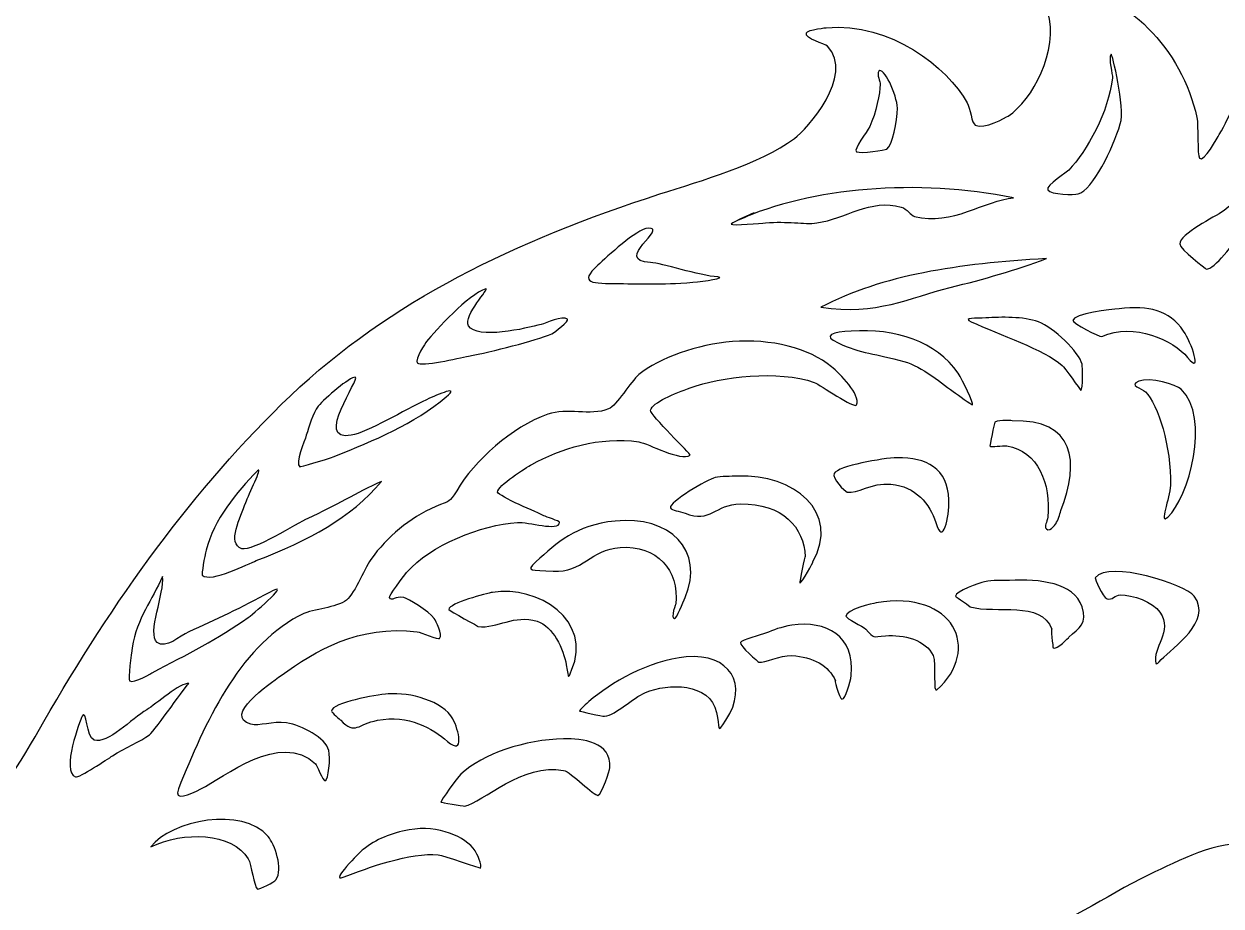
# Model space of a CAD drawing. Extents: x 0 to 1025, y -1312 to 297.
# Drawn here: x 364.556 to 365.3, y 74.808 to 75.356 of the extents above; entities that cross this region are included whole.
import ezdxf
from ezdxf.enums import TextEntityAlignment as Align

# ---------------------------------------------------------------- set-up
doc = ezdxf.new("R2010")
doc.units = 0
doc.header["$LTSCALE"] = 6
doc.header["$MEASUREMENT"] = 0
doc.layers.get('0').update_dxf_attribs({"linetype": 'CONTINUOUS'})
for name, color, linetype in [('State Govt Logo', 4, 'CONTINUOUS'), ('T25', 1, 'CONTINUOUS'), ('TBLK18', 4, 'CONTINUOUS'), ('TBLK25', 1, 'CONTINUOUS'), ('TBLK35', 3, 'CONTINUOUS'), ('TBLK50', 7, 'CONTINUOUS')]:
    doc.layers.add(name, color=color, linetype=linetype)
doc.styles.add('ISO', font='iso3098b.shx')

# ---------------------------------------------------------------- blocks, each defined once
blk = doc.blocks.new('A$C02EE6D76')
at = {"layer": 'State Govt Logo', "lineweight": 211}
for points in [[(10.6098, 0), (10.6098, -5.8596), (5.8596, -10.6098), (0, -10.6098), (0, -10.6098), (-5.8596, -10.6098), (-10.6098, -5.8596), (-10.6098, 0), (-10.6098, 0), (-10.6098, 5.8596), (-5.8596, 10.6098), (0, 10.6098), (0, 10.6098), (5.8596, 10.6098), (10.6098, 5.8596), (10.6098, 0)], [(-6.6999, -3.7964), (-7.3361, -2.6761), (-7.6994, -1.3805), (-7.6994, 0), (-7.6994, 0), (-7.6994, 4.2523), (-4.2523, 7.6994), (0, 7.6994), (0, 7.6994), (4.2523, 7.6994), (7.6994, 4.2523), (7.6994, 0), (7.6994, 0), (7.6994, -1.3792), (7.3367, -2.6737), (6.7016, -3.7933)]]:
    blk.add_open_spline(points, degree=3, knots=[0, 0, 0, 0, 0.2, 0.2, 0.2, 0.2, 0.4, 0.4, 0.4, 0.4, 0.6, 0.6, 0.6, 0.6, 1, 1, 1, 1], dxfattribs=at)
at = {"layer": 'State Govt Logo'}
for points, knots in [([(2.0343, -0.6505), (2.0352, -0.6534), (2.0262, -0.6255), (2.0228, -0.6243), (2.0228, -0.6243), (2.0125, -0.6206), (1.9885, -0.6685), (1.9851, -0.6735), (1.9851, -0.6735), (1.947, -0.7308), (1.8952, -0.7666), (1.8409, -0.8062), (1.8409, -0.8062), (1.845, -0.8032), (1.8287, -0.8202), (1.8262, -0.8161), (1.8262, -0.8161), (1.8259, -0.8156), (1.8348, -0.7795), (1.836, -0.7718), (1.836, -0.7718), (1.8386, -0.7546), (1.8419, -0.736), (1.8425, -0.7242), (1.8425, -0.7242), (1.8434, -0.7087), (1.8462, -0.6582), (1.8376, -0.6554), (1.8376, -0.6554), (1.8329, -0.6539), (1.8147, -0.687), (1.8064, -0.6948), (1.8064, -0.6948), (1.7981, -0.7026), (1.784, -0.711), (1.7704, -0.7193), (1.7704, -0.7193), (1.7639, -0.7234), (1.7359, -0.7436), (1.7327, -0.739), (1.7327, -0.739), (1.7299, -0.7349), (1.7413, -0.7114), (1.7426, -0.6997), (1.7426, -0.6997), (1.7467, -0.6611), (1.7393, -0.6291), (1.7311, -0.5997), (1.7311, -0.5997), (1.7264, -0.5828), (1.7121, -0.5507), (1.6983, -0.539), (1.6983, -0.539), (1.6995, -0.54), (1.6807, -0.5275), (1.677, -0.5292), (1.677, -0.5292), (1.6693, -0.5328), (1.6731, -0.5552), (1.6721, -0.5587), (1.6721, -0.5587), (1.6633, -0.5898), (1.6288, -0.6247), (1.6098, -0.6456), (1.6098, -0.6456), (1.5954, -0.6615), (1.6095, -0.6189), (1.6098, -0.603), (1.6098, -0.603), (1.6119, -0.5072), (1.5685, -0.4631), (1.5262, -0.4145), (1.5262, -0.4145), (1.505, -0.3901), (1.5124, -0.4104), (1.5098, -0.4341), (1.5098, -0.4341), (1.5055, -0.4741), (1.482, -0.5317), (1.4591, -0.5602), (1.4591, -0.5602), (1.4574, -0.5624), (1.4472, -0.5748), (1.4458, -0.5735), (1.4458, -0.5735), (1.4424, -0.57), (1.4464, -0.5289), (1.4458, -0.5227), (1.4458, -0.5227), (1.4444, -0.5061), (1.44, -0.4813), (1.436, -0.4702), (1.436, -0.4702), (1.4344, -0.4656), (1.4144, -0.4284), (1.4049, -0.4325), (1.4049, -0.4325), (1.4033, -0.4332), (1.398, -0.456), (1.3967, -0.4587), (1.3967, -0.4587), (1.3939, -0.465), (1.3784, -0.4889), (1.3754, -0.4866), (1.3754, -0.4866), (1.3752, -0.4864), (1.3762, -0.4623), (1.3754, -0.4555), (1.3754, -0.4555), (1.3675, -0.3794), (1.3396, -0.3353), (1.2951, -0.2899), (1.2951, -0.2899), (1.2848, -0.2794), (1.2588, -0.2393), (1.241, -0.2489), (1.241, -0.2489), (1.2322, -0.2537), (1.2375, -0.2832), (1.2361, -0.2981), (1.2361, -0.2981), (1.2353, -0.3069), (1.2335, -0.317), (1.2295, -0.3325), (1.2295, -0.3325), (1.2276, -0.3401), (1.2221, -0.3697), (1.2164, -0.3555), (1.2164, -0.3555), (1.2107, -0.3413), (1.1905, -0.3262), (1.1738, -0.3243), (1.1738, -0.3243), (1.1647, -0.3233), (1.1302, -0.3365), (1.1312, -0.3374), (1.1312, -0.3374), (1.1307, -0.3369), (1.1453, -0.2927), (1.146, -0.2867), (1.146, -0.2867), (1.1531, -0.2251), (1.1263, -0.1527), (1.0951, -0.1195), (1.0951, -0.1195), (1.0931, -0.1173), (1.0581, -0.0819), (1.0542, -0.0834), (1.0542, -0.0834), (1.0503, -0.0848), (1.0397, -0.1179), (1.0378, -0.1228), (1.0378, -0.1228), (1.0255, -0.1527), (1.0183, -0.1765), (1.0033, -0.2014), (1.0033, -0.2014), (1.0016, -0.2043), (0.9838, -0.2368), (0.9788, -0.2309), (0.9788, -0.2309), (0.9757, -0.2272), (0.9776, -0.1895), (0.9755, -0.1801), (0.9755, -0.1801), (0.9568, -0.0951), (0.8894, -0.0259), (0.8067, -0.0129), (0.8067, -0.0129), (0.8016, -0.0121), (0.7758, -0.0084), (0.7723, -0.0129), (0.7723, -0.0129), (0.7683, -0.018), (0.7879, -0.0409), (0.7903, -0.049), (0.7903, -0.049), (0.8044, -0.0974), (0.7711, -0.159), (0.7411, -0.1784), (0.7411, -0.1784), (0.7388, -0.18), (0.7109, -0.1957), (0.7002, -0.1899), (0.7002, -0.1899), (0.696, -0.1877), (0.6937, -0.1681), (0.6903, -0.1621), (0.6903, -0.1621), (0.6652, -0.1178), (0.5954, -0.0618), (0.5149, -0.0687), (0.5149, -0.0687), (0.5172, -0.0684), (0.4918, -0.0709), (0.4904, -0.0752), (0.4904, -0.0752), (0.4879, -0.0827), (0.5139, -0.0888), (0.5165, -0.0916), (0.5165, -0.0916), (0.5508, -0.1282), (0.4912, -0.1948), (0.4756, -0.2063), (0.4756, -0.2063), (0.4316, -0.2388), (0.3602, -0.2584), (0.3084, -0.2752), (0.3084, -0.2752), (0.1283, -0.3334), (-0.0268, -0.4084), (-0.1505, -0.5259), (-0.1505, -0.5259), (-0.2698, -0.6392), (-0.3729, -0.784), (-0.457, -0.9308), (-0.457, -0.9308), (-0.5142, -1.0306), (-0.5874, -1.1563), (-0.7455, -1.1225), (-0.7455, -1.1225), (-0.8483, -1.1006), (-0.9152, -1.0063), (-0.9225, -0.8964), (-0.9225, -0.8964), (-0.93, -0.7842), (-0.8939, -0.686), (-0.8684, -0.5931), (-0.8684, -0.5931), (-0.8032, -0.3559), (-0.7268, -0.1305), (-0.6581, 0.0959), (-0.6581, 0.0959), (-0.592, 0.3142), (-0.5307, 0.634), (-0.4994, 0.7872), (-0.4994, 0.7872), (-0.377, 1.3858), (-0.5109, 1.6245), (-0.5849, 1.7195), (-0.5849, 1.7195), (-0.6213, 1.7663), (-0.6874, 1.8149), (-0.7603, 1.8162), (-0.7603, 1.8162), (-0.9246, 1.8192), (-1.02, 1.7286), (-1.0733, 1.6179), (-1.0733, 1.6179), (-1.0787, 1.6066), (-1.0956, 1.5793), (-1.0946, 1.572), (-1.0946, 1.572), (-1.0928, 1.5595), (-1.0663, 1.5539), (-1.0585, 1.5458), (-1.0585, 1.5458), (-1.0318, 1.5176), (-1.0533, 1.4843), (-1.0487, 1.4393), (-1.0487, 1.4393), (-1.0475, 1.4277), (-1.0284, 1.3862), (-1.0258, 1.3868), (-1.0258, 1.3868), (-1.0342, 1.3847), (-1.0455, 1.4121), (-1.0471, 1.4163), (-1.0471, 1.4163), (-1.0585, 1.4468), (-1.0522, 1.4929), (-1.0618, 1.5196), (-1.0618, 1.5196), (-1.0657, 1.5304), (-1.0854, 1.5592), (-1.0979, 1.5556), (-1.0979, 1.5556), (-1.1037, 1.5539), (-1.1102, 1.5305), (-1.1143, 1.5245), (-1.1143, 1.5245), (-1.1399, 1.4861), (-1.1845, 1.4457), (-1.2241, 1.418), (-1.2241, 1.418), (-1.2869, 1.3739), (-1.355, 1.3444), (-1.3683, 1.2639), (-1.3683, 1.2639), (-1.3704, 1.2513), (-1.3703, 1.2179), (-1.3618, 1.2131), (-1.3618, 1.2131), (-1.3532, 1.2082), (-1.3426, 1.2227), (-1.3257, 1.2311), (-1.3257, 1.2311), (-1.3118, 1.238), (-1.2947, 1.2441), (-1.2798, 1.2491), (-1.2798, 1.2491), (-1.2106, 1.2726), (-1.1468, 1.3058), (-1.0848, 1.336), (-1.0848, 1.336), (-1.0493, 1.3532), (-1.0121, 1.3829), (-0.9635, 1.3835), (-0.9635, 1.3835), (-0.9342, 1.3839), (-0.896, 1.3869), (-0.8435, 1.4012), (-0.8435, 1.4012), (-0.8083, 1.4108), (-0.7682, 1.4375), (-0.7603, 1.4393), (-0.7603, 1.4393), (-0.724, 1.4474), (-0.7002, 1.3998), (-0.6931, 1.3737), (-0.6931, 1.3737), (-0.6843, 1.3418), (-0.6827, 1.3097), (-0.6816, 1.2786), (-0.6816, 1.2786), (-0.6797, 1.2268), (-0.6884, 1.1776), (-0.6947, 1.1278), (-0.6947, 1.1278), (-0.7006, 1.0805), (-0.7066, 1.03), (-0.716, 0.9836), (-0.716, 0.9836), (-0.8247, 0.4493), (-0.986, -0.008), (-1.1979, -0.4276), (-1.1979, -0.4276), (-1.2877, -0.6055), (-1.398, -0.7873), (-1.429, -1.0193), (-1.429, -1.0193), (-1.4419, -1.1156), (-1.4374, -1.2161), (-1.4167, -1.3054), (-1.4167, -1.3054), (-1.2774, -1.3136), (-1.1158, -1.3433), (-0.9293, -1.4066), (-0.9293, -1.4066), (-0.8717, -1.4261), (-0.8179, -1.4339), (-0.7656, -1.434), (-0.7656, -1.434), (-0.5307, -1.4359), (-0.3165, -1.2655), (0.0206, -1.2643), (0.0206, -1.2643), (0.0219, -1.2643), (0.0229, -1.2643), (0.0225, -1.2643), (0.0225, -1.2643), (0.3602, -1.2661), (0.5746, -1.4361), (0.8097, -1.4341), (0.8097, -1.4341), (0.8622, -1.4341), (0.9162, -1.4262), (0.9741, -1.4066), (0.9741, -1.4066), (1.1322, -1.3529), (1.2722, -1.3236), (1.3962, -1.3107), (1.3962, -1.3107), (1.3809, -1.2997), (1.3638, -1.291), (1.3476, -1.2897), (1.3476, -1.2897), (1.3137, -1.2871), (1.2915, -1.301), (1.2656, -1.3078), (1.2656, -1.3078), (1.2306, -1.3168), (1.1983, -1.3085), (1.1574, -1.3143), (1.1574, -1.3143), (1.1777, -1.3025), (1.1945, -1.2926), (1.2148, -1.2799), (1.2148, -1.2799), (1.2329, -1.2685), (1.2514, -1.2489), (1.2689, -1.2422), (1.2689, -1.2422), (1.3192, -1.2227), (1.4499, -1.2363), (1.4787, -1.2684), (1.4787, -1.2684), (1.4842, -1.2746), (1.4942, -1.2901), (1.5012, -1.3035), (1.5012, -1.3035), (1.5153, -1.3031), (1.5296, -1.3025), (1.5432, -1.3025), (1.5432, -1.3025), (1.615, -1.3024), (1.6799, -1.3084), (1.7387, -1.3183), (1.7387, -1.3183), (1.7418, -1.3171), (1.7449, -1.3159), (1.7474, -1.3143), (1.7474, -1.3143), (1.7756, -1.2966), (1.8031, -1.2682), (1.8278, -1.2422), (1.8278, -1.2422), (1.8575, -1.211), (1.8843, -1.1775), (1.9098, -1.1389), (1.9098, -1.1389), (1.935, -1.1006), (1.9476, -1.0588), (1.9671, -1.0111), (1.9671, -1.0111), (1.9793, -0.9812), (2.0017, -0.9587), (2.013, -0.9275), (2.013, -0.9275), (2.0242, -0.8966), (2.039, -0.8651), (2.0458, -0.8291), (2.0458, -0.8291), (2.0554, -0.7777), (2.0503, -0.7049), (2.0343, -0.6505)], [0, 0, 0, 0, 0.009091, 0.009091, 0.009091, 0.009091, 0.018182, 0.018182, 0.018182, 0.018182, 0.027273, 0.027273, 0.027273, 0.027273, 0.036364, 0.036364, 0.036364, 0.036364, 0.045455, 0.045455, 0.045455, 0.045455, 0.054545, 0.054545, 0.054545, 0.054545, 0.063636, 0.063636, 0.063636, 0.063636, 0.072727, 0.072727, 0.072727, 0.072727, 0.081818, 0.081818, 0.081818, 0.081818, 0.090909, 0.090909, 0.090909, 0.090909, 0.1, 0.1, 0.1, 0.1, 0.109091, 0.109091, 0.109091, 0.109091, 0.118182, 0.118182, 0.118182, 0.118182, 0.127273, 0.127273, 0.127273, 0.127273, 0.136364, 0.136364, 0.136364, 0.136364, 0.145455, 0.145455, 0.145455, 0.145455, 0.154545, 0.154545, 0.154545, 0.154545, 0.163636, 0.163636, 0.163636, 0.163636, 0.172727, 0.172727, 0.172727, 0.172727, 0.181818, 0.181818, 0.181818, 0.181818, 0.190909, 0.190909, 0.190909, 0.190909, 0.2, 0.2, 0.2, 0.2, 0.209091, 0.209091, 0.209091, 0.209091, 0.218182, 0.218182, 0.218182, 0.218182, 0.227273, 0.227273, 0.227273, 0.227273, 0.236364, 0.236364, 0.236364, 0.236364, 0.245455, 0.245455, 0.245455, 0.245455, 0.254545, 0.254545, 0.254545, 0.254545, 0.263636, 0.263636, 0.263636, 0.263636, 0.272727, 0.272727, 0.272727, 0.272727, 0.281818, 0.281818, 0.281818, 0.281818, 0.290909, 0.290909, 0.290909, 0.290909, 0.3, 0.3, 0.3, 0.3, 0.309091, 0.309091, 0.309091, 0.309091, 0.318182, 0.318182, 0.318182, 0.318182, 0.327273, 0.327273, 0.327273, 0.327273, 0.336364, 0.336364, 0.336364, 0.336364, 0.345455, 0.345455, 0.345455, 0.345455, 0.354545, 0.354545, 0.354545, 0.354545, 0.363636, 0.363636, 0.363636, 0.363636, 0.372727, 0.372727, 0.372727, 0.372727, 0.381818, 0.381818, 0.381818, 0.381818, 0.390909, 0.390909, 0.390909, 0.390909, 0.4, 0.4, 0.4, 0.4, 0.409091, 0.409091, 0.409091, 0.409091, 0.418182, 0.418182, 0.418182, 0.418182, 0.427273, 0.427273, 0.427273, 0.427273, 0.436364, 0.436364, 0.436364, 0.436364, 0.445455, 0.445455, 0.445455, 0.445455, 0.454545, 0.454545, 0.454545, 0.454545, 0.463636, 0.463636, 0.463636, 0.463636, 0.472727, 0.472727, 0.472727, 0.472727, 0.481818, 0.481818, 0.481818, 0.481818, 0.490909, 0.490909, 0.490909, 0.490909, 0.5, 0.5, 0.5, 0.5, 0.509091, 0.509091, 0.509091, 0.509091, 0.518182, 0.518182, 0.518182, 0.518182, 0.527273, 0.527273, 0.527273, 0.527273, 0.536364, 0.536364, 0.536364, 0.536364, 0.545455, 0.545455, 0.545455, 0.545455, 0.554545, 0.554545, 0.554545, 0.554545, 0.563636, 0.563636, 0.563636, 0.563636, 0.572727, 0.572727, 0.572727, 0.572727, 0.581818, 0.581818, 0.581818, 0.581818, 0.590909, 0.590909, 0.590909, 0.590909, 0.6, 0.6, 0.6, 0.6, 0.609091, 0.609091, 0.609091, 0.609091, 0.618182, 0.618182, 0.618182, 0.618182, 0.627273, 0.627273, 0.627273, 0.627273, 0.636364, 0.636364, 0.636364, 0.636364, 0.645455, 0.645455, 0.645455, 0.645455, 0.654545, 0.654545, 0.654545, 0.654545, 0.663636, 0.663636, 0.663636, 0.663636, 0.672727, 0.672727, 0.672727, 0.672727, 0.681818, 0.681818, 0.681818, 0.681818, 0.690909, 0.690909, 0.690909, 0.690909, 0.7, 0.7, 0.7, 0.7, 0.709091, 0.709091, 0.709091, 0.709091, 0.718182, 0.718182, 0.718182, 0.718182, 0.727273, 0.727273, 0.727273, 0.727273, 0.736364, 0.736364, 0.736364, 0.736364, 0.745455, 0.745455, 0.745455, 0.745455, 0.754545, 0.754545, 0.754545, 0.754545, 0.763636, 0.763636, 0.763636, 0.763636, 0.772727, 0.772727, 0.772727, 0.772727, 0.781818, 0.781818, 0.781818, 0.781818, 0.790909, 0.790909, 0.790909, 0.790909, 0.8, 0.8, 0.8, 0.8, 0.809091, 0.809091, 0.809091, 0.809091, 0.818182, 0.818182, 0.818182, 0.818182, 0.827273, 0.827273, 0.827273, 0.827273, 0.836364, 0.836364, 0.836364, 0.836364, 0.845455, 0.845455, 0.845455, 0.845455, 0.854545, 0.854545, 0.854545, 0.854545, 0.863636, 0.863636, 0.863636, 0.863636, 0.872727, 0.872727, 0.872727, 0.872727, 0.881818, 0.881818, 0.881818, 0.881818, 0.890909, 0.890909, 0.890909, 0.890909, 0.9, 0.9, 0.9, 0.9, 0.909091, 0.909091, 0.909091, 0.909091, 0.918182, 0.918182, 0.918182, 0.918182, 0.927273, 0.927273, 0.927273, 0.927273, 0.936364, 0.936364, 0.936364, 0.936364, 0.945455, 0.945455, 0.945455, 0.945455, 0.954545, 0.954545, 0.954545, 0.954545, 0.963636, 0.963636, 0.963636, 0.963636, 0.972727, 0.972727, 0.972727, 0.972727, 0.981818, 0.981818, 0.981818, 0.981818, 1, 1, 1, 1]), ([(0.8165, -0.2457), (0.839, -0.2217), (0.866, -0.173), (0.8706, -0.1309), (0.8706, -0.1309), (0.871, -0.1268), (0.8653, -0.1078), (0.8689, -0.1014), (0.8689, -0.1014), (0.87, -0.0996), (0.8867, -0.1673), (0.8804, -0.1883), (0.8804, -0.1883), (0.8713, -0.2191), (0.8457, -0.2703), (0.828, -0.2752), (0.828, -0.2752), (0.8235, -0.2764), (0.7938, -0.2764), (0.7903, -0.2702), (0.7903, -0.2702), (0.7874, -0.2652), (0.8152, -0.2471), (0.8165, -0.2457)], [0, 0, 0, 0, 0.142857, 0.142857, 0.142857, 0.142857, 0.285714, 0.285714, 0.285714, 0.285714, 0.428571, 0.428571, 0.428571, 0.428571, 0.571429, 0.571429, 0.571429, 0.571429, 0.714286, 0.714286, 0.714286, 0.714286, 1, 1, 1, 1]), ([(0.569, -0.1916), (0.5771, -0.1744), (0.5817, -0.1499), (0.5821, -0.1391), (0.5821, -0.1391), (0.5822, -0.1361), (0.5775, -0.1264), (0.5805, -0.1228), (0.5805, -0.1228), (0.586, -0.1158), (0.6031, -0.1523), (0.6034, -0.1686), (0.6034, -0.1686), (0.6037, -0.1845), (0.5969, -0.2155), (0.5903, -0.2194), (0.5903, -0.2194), (0.5882, -0.2207), (0.5583, -0.2256), (0.5526, -0.2227), (0.5526, -0.2227), (0.5483, -0.2205), (0.5662, -0.1976), (0.569, -0.1916)], [0, 0, 0, 0, 0.142857, 0.142857, 0.142857, 0.142857, 0.285714, 0.285714, 0.285714, 0.285714, 0.428571, 0.428571, 0.428571, 0.428571, 0.571429, 0.571429, 0.571429, 0.571429, 0.714286, 0.714286, 0.714286, 0.714286, 1, 1, 1, 1]), ([(1.0082, -0.2965), (1.0261, -0.2832), (1.0465, -0.265), (1.0558, -0.2506), (1.0558, -0.2506), (1.0586, -0.2463), (1.0538, -0.2382), (1.064, -0.2325), (1.064, -0.2325), (1.0661, -0.2314), (1.0449, -0.2993), (1.0329, -0.3194), (1.0329, -0.3194), (1.0217, -0.3379), (0.9971, -0.3688), (0.987, -0.3686), (0.987, -0.3686), (0.9871, -0.3686), (0.9544, -0.344), (0.9542, -0.3374), (0.9542, -0.3374), (0.9538, -0.3249), (0.9983, -0.3038), (1.0082, -0.2965)], [0, 0, 0, 0, 0.142857, 0.142857, 0.142857, 0.142857, 0.285714, 0.285714, 0.285714, 0.285714, 0.428571, 0.428571, 0.428571, 0.428571, 0.571429, 0.571429, 0.571429, 0.571429, 0.714286, 0.714286, 0.714286, 0.714286, 1, 1, 1, 1]), ([(0.4051, -0.308), (0.4967, -0.2667), (0.6285, -0.256), (0.7477, -0.2801), (0.7477, -0.2801), (0.7124, -0.2827), (0.6714, -0.3155), (0.6247, -0.3031), (0.6247, -0.3031), (0.6196, -0.3016), (0.6157, -0.2937), (0.6083, -0.2915), (0.6083, -0.2915), (0.57, -0.2806), (0.5389, -0.3063), (0.5034, -0.3112), (0.5034, -0.3112), (0.4873, -0.3135), (0.4668, -0.3086), (0.4395, -0.3112), (0.4395, -0.3112), (0.4347, -0.3117), (0.3979, -0.3147), (0.3969, -0.3129), (0.3969, -0.3129), (0.3959, -0.3108), (0.4554, -0.2853), (0.4051, -0.308)], [0, 0, 0, 0, 0.125, 0.125, 0.125, 0.125, 0.25, 0.25, 0.25, 0.25, 0.375, 0.375, 0.375, 0.375, 0.5, 0.5, 0.5, 0.5, 0.625, 0.625, 0.625, 0.625, 0.75, 0.75, 0.75, 0.75, 1, 1, 1, 1]), ([(0.2314, -0.3637), (0.2424, -0.3535), (0.2795, -0.3185), (0.2937, -0.3178), (0.2937, -0.3178), (0.3205, -0.3164), (0.2485, -0.3582), (0.2969, -0.3604), (0.2969, -0.3604), (0.3098, -0.361), (0.3574, -0.3768), (0.3805, -0.3784), (0.3805, -0.3784), (0.3919, -0.3792), (0.363, -0.384), (0.3494, -0.385), (0.3494, -0.385), (0.3071, -0.3881), (0.2878, -0.3869), (0.2576, -0.3866), (0.2576, -0.3866), (0.2247, -0.3863), (0.2062, -0.3869), (0.2314, -0.3637)], [0, 0, 0, 0, 0.142857, 0.142857, 0.142857, 0.142857, 0.285714, 0.285714, 0.285714, 0.285714, 0.428571, 0.428571, 0.428571, 0.428571, 0.571429, 0.571429, 0.571429, 0.571429, 0.714286, 0.714286, 0.714286, 0.714286, 1, 1, 1, 1]), ([(0.7886, -0.3555), (0.7502, -0.3702), (0.7117, -0.3808), (0.669, -0.3915), (0.669, -0.3915), (0.6184, -0.4042), (0.5777, -0.4263), (0.5083, -0.4161), (0.5083, -0.4161), (0.5852, -0.3757), (0.6786, -0.3619), (0.7886, -0.3555)], [0, 0, 0, 0, 0.25, 0.25, 0.25, 0.25, 0.5, 0.5, 0.5, 0.5, 1, 1, 1, 1]), ([(0.0183, -0.4587), (0.0294, -0.4451), (0.0707, -0.3994), (0.092, -0.3932), (0.092, -0.3932), (0.0981, -0.3914), (0.0633, -0.4264), (0.0707, -0.4391), (0.0707, -0.4391), (0.0809, -0.4564), (0.1422, -0.4423), (0.1609, -0.4374), (0.1609, -0.4374), (0.1673, -0.4358), (0.1865, -0.4261), (0.1937, -0.4309), (0.1937, -0.4309), (0.1963, -0.4326), (0.1776, -0.4474), (0.174, -0.4489), (0.174, -0.4489), (0.1537, -0.4578), (0.0992, -0.4712), (0.0707, -0.4768), (0.0707, -0.4768), (0.0579, -0.4792), (0.0122, -0.4904), (0.0068, -0.485), (0.0068, -0.485), (0.0032, -0.4813), (0.0179, -0.4592), (0.0183, -0.4587)], [0, 0, 0, 0, 0.111111, 0.111111, 0.111111, 0.111111, 0.222222, 0.222222, 0.222222, 0.222222, 0.333333, 0.333333, 0.333333, 0.333333, 0.444444, 0.444444, 0.444444, 0.444444, 0.555556, 0.555556, 0.555556, 0.555556, 0.666667, 0.666667, 0.666667, 0.666667, 0.777778, 0.777778, 0.777778, 0.777778, 1, 1, 1, 1]), ([(0.9591, -0.4456), (0.9684, -0.4589), (0.9835, -0.5022), (0.964, -0.4784), (0.964, -0.4784), (0.9468, -0.4574), (0.8971, -0.434), (0.8575, -0.4522), (0.8575, -0.4522), (0.8545, -0.4535), (0.8212, -0.4353), (0.8214, -0.4325), (0.8214, -0.4325), (0.822, -0.4237), (0.8697, -0.4187), (0.8788, -0.4178), (0.8788, -0.4178), (0.9163, -0.4139), (0.9404, -0.419), (0.9591, -0.4456)], [0, 0, 0, 0, 0.166667, 0.166667, 0.166667, 0.166667, 0.333333, 0.333333, 0.333333, 0.333333, 0.5, 0.5, 0.5, 0.5, 0.666667, 0.666667, 0.666667, 0.666667, 1, 1, 1, 1]), ([(0.8083, -0.4882), (0.7857, -0.4688), (0.7301, -0.4498), (0.6952, -0.4341), (0.6952, -0.4341), (0.6833, -0.4288), (0.7016, -0.4299), (0.7132, -0.4292), (0.7132, -0.4292), (0.7327, -0.4282), (0.7597, -0.4273), (0.7788, -0.4341), (0.7788, -0.4341), (0.7971, -0.4407), (0.8296, -0.4723), (0.8329, -0.4866), (0.8329, -0.4866), (0.8337, -0.4901), (0.8344, -0.5178), (0.8313, -0.5194), (0.8313, -0.5194), (0.8315, -0.5192), (0.8098, -0.4896), (0.8083, -0.4882)], [0, 0, 0, 0, 0.142857, 0.142857, 0.142857, 0.142857, 0.285714, 0.285714, 0.285714, 0.285714, 0.428571, 0.428571, 0.428571, 0.428571, 0.571429, 0.571429, 0.571429, 0.571429, 0.714286, 0.714286, 0.714286, 0.714286, 1, 1, 1, 1]), ([(0.6116, -0.4833), (0.5767, -0.4738), (0.5578, -0.4734), (0.5297, -0.4604), (0.5297, -0.4604), (0.5089, -0.4508), (0.5238, -0.447), (0.5461, -0.4456), (0.5461, -0.4456), (0.6009, -0.4421), (0.652, -0.4583), (0.6788, -0.4981), (0.6788, -0.4981), (0.6848, -0.5068), (0.6986, -0.5357), (0.6969, -0.5374), (0.6969, -0.5374), (0.6965, -0.5377), (0.6767, -0.5234), (0.6756, -0.5227), (0.6756, -0.5227), (0.6599, -0.5119), (0.6339, -0.4894), (0.6116, -0.4833)], [0, 0, 0, 0, 0.142857, 0.142857, 0.142857, 0.142857, 0.285714, 0.285714, 0.285714, 0.285714, 0.428571, 0.428571, 0.428571, 0.428571, 0.571429, 0.571429, 0.571429, 0.571429, 0.714286, 0.714286, 0.714286, 0.714286, 1, 1, 1, 1]), ([(-0.1079, -1.0045), (-0.1097, -1.0049), (-0.1185, -0.984), (-0.1194, -0.9832), (-0.1194, -0.9832), (-0.1633, -0.9418), (-0.2337, -1.0005), (-0.262, -1.0144), (-0.262, -1.0144), (-0.2761, -1.0213), (-0.2964, -1.0305), (-0.2899, -1.0144), (-0.2899, -1.0144), (-0.2564, -0.9315), (-0.2162, -0.8412), (-0.1407, -0.7997), (-0.1407, -0.7997), (-0.1234, -0.7901), (-0.0999, -0.7909), (-0.0833, -0.7816), (-0.0833, -0.7816), (-0.0719, -0.7752), (-0.0598, -0.7423), (-0.0506, -0.7292), (-0.0506, -0.7292), (-0.0305, -0.7008), (-0.0032, -0.6785), (0.0298, -0.6636), (0.0298, -0.6636), (0.0478, -0.6554), (0.0466, -0.6599), (0.056, -0.6439), (0.056, -0.6439), (0.0779, -0.6067), (0.1246, -0.5647), (0.1691, -0.5489), (0.1691, -0.5489), (0.1931, -0.5404), (0.2215, -0.5517), (0.2445, -0.5423), (0.2445, -0.5423), (0.2549, -0.5381), (0.272, -0.5081), (0.2822, -0.4997), (0.2822, -0.4997), (0.3076, -0.4788), (0.3551, -0.4624), (0.3986, -0.4587), (0.3986, -0.4587), (0.4458, -0.4547), (0.4943, -0.4672), (0.5215, -0.4899), (0.5215, -0.4899), (0.5318, -0.4985), (0.5582, -0.5246), (0.5526, -0.5374), (0.5526, -0.5374), (0.5503, -0.5427), (0.5074, -0.5122), (0.5002, -0.5095), (0.5002, -0.5095), (0.4559, -0.4934), (0.3835, -0.5026), (0.3461, -0.5161), (0.3461, -0.5161), (0.3273, -0.5229), (0.2986, -0.5342), (0.2969, -0.544), (0.2969, -0.544), (0.2959, -0.5499), (0.3474, -0.5988), (0.3461, -0.5997), (0.3461, -0.5997), (0.3339, -0.608), (0.2947, -0.5853), (0.2822, -0.5833), (0.2822, -0.5833), (0.2332, -0.5757), (0.1842, -0.5924), (0.1494, -0.6112), (0.1494, -0.6112), (0.1425, -0.6149), (0.1058, -0.638), (0.1068, -0.6456), (0.1068, -0.6456), (0.1075, -0.6511), (0.1582, -0.6718), (0.1642, -0.6751), (0.1642, -0.6751), (0.1663, -0.6763), (0.184, -0.6818), (0.1838, -0.6833), (0.1838, -0.6833), (0.1829, -0.695), (0.1445, -0.6823), (0.1314, -0.6833), (0.1314, -0.6833), (0.0865, -0.6867), (0.0233, -0.7112), (-0.0063, -0.7456), (-0.0063, -0.7456), (-0.0108, -0.7508), (-0.0286, -0.7751), (-0.0276, -0.7767), (-0.0276, -0.7767), (-0.0243, -0.7822), (-0.0209, -0.7744), (-0.0096, -0.7767), (-0.0096, -0.7767), (-0.0055, -0.7776), (0.0216, -0.7933), (0.0281, -0.8029), (0.0281, -0.8029), (0.0299, -0.8056), (0.0392, -0.823), (0.0347, -0.8275), (0.0347, -0.8275), (0.033, -0.8292), (0.0111, -0.8199), (0.0068, -0.8193), (0.0068, -0.8193), (-0.0653, -0.8104), (-0.1197, -0.8425), (-0.162, -0.8734), (-0.162, -0.8734), (-0.1772, -0.8845), (-0.235, -0.9236), (-0.1997, -0.9341), (-0.1997, -0.9341), (-0.1894, -0.9371), (-0.1735, -0.9298), (-0.1554, -0.9324), (-0.1554, -0.9324), (-0.1362, -0.9352), (-0.107, -0.9514), (-0.103, -0.9668), (-0.103, -0.9668), (-0.1007, -0.976), (-0.103, -1.0035), (-0.1079, -1.0045)], [0, 0, 0, 0, 0.027778, 0.027778, 0.027778, 0.027778, 0.055556, 0.055556, 0.055556, 0.055556, 0.083333, 0.083333, 0.083333, 0.083333, 0.111111, 0.111111, 0.111111, 0.111111, 0.138889, 0.138889, 0.138889, 0.138889, 0.166667, 0.166667, 0.166667, 0.166667, 0.194444, 0.194444, 0.194444, 0.194444, 0.222222, 0.222222, 0.222222, 0.222222, 0.25, 0.25, 0.25, 0.25, 0.277778, 0.277778, 0.277778, 0.277778, 0.305556, 0.305556, 0.305556, 0.305556, 0.333333, 0.333333, 0.333333, 0.333333, 0.361111, 0.361111, 0.361111, 0.361111, 0.388889, 0.388889, 0.388889, 0.388889, 0.416667, 0.416667, 0.416667, 0.416667, 0.444444, 0.444444, 0.444444, 0.444444, 0.472222, 0.472222, 0.472222, 0.472222, 0.5, 0.5, 0.5, 0.5, 0.527778, 0.527778, 0.527778, 0.527778, 0.555556, 0.555556, 0.555556, 0.555556, 0.583333, 0.583333, 0.583333, 0.583333, 0.611111, 0.611111, 0.611111, 0.611111, 0.638889, 0.638889, 0.638889, 0.638889, 0.666667, 0.666667, 0.666667, 0.666667, 0.694444, 0.694444, 0.694444, 0.694444, 0.722222, 0.722222, 0.722222, 0.722222, 0.75, 0.75, 0.75, 0.75, 0.777778, 0.777778, 0.777778, 0.777778, 0.805556, 0.805556, 0.805556, 0.805556, 0.833333, 0.833333, 0.833333, 0.833333, 0.861111, 0.861111, 0.861111, 0.861111, 0.888889, 0.888889, 0.888889, 0.888889, 0.916667, 0.916667, 0.916667, 0.916667, 0.944444, 0.944444, 0.944444, 0.944444, 1, 1, 1, 1]), ([(-0.1309, -0.5751), (-0.1273, -0.5641), (-0.1232, -0.548), (-0.1161, -0.539), (-0.1161, -0.539), (-0.1079, -0.5288), (-0.0766, -0.5021), (-0.0702, -0.503), (-0.0702, -0.503), (-0.063, -0.504), (-0.1224, -0.5837), (-0.0751, -0.5751), (-0.0751, -0.5751), (-0.0552, -0.5715), (-0.0086, -0.5435), (0.0183, -0.5309), (0.0183, -0.5309), (0.0327, -0.5241), (0.0615, -0.5121), (0.0429, -0.5275), (0.0429, -0.5275), (0.0026, -0.5611), (-0.0462, -0.5814), (-0.0964, -0.6013), (-0.0964, -0.6013), (-0.1062, -0.6052), (-0.1393, -0.6143), (-0.1391, -0.6144), (-0.1391, -0.6144), (-0.145, -0.61), (-0.1331, -0.5821), (-0.1309, -0.5751)], [0, 0, 0, 0, 0.111111, 0.111111, 0.111111, 0.111111, 0.222222, 0.222222, 0.222222, 0.222222, 0.333333, 0.333333, 0.333333, 0.333333, 0.444444, 0.444444, 0.444444, 0.444444, 0.555556, 0.555556, 0.555556, 0.555556, 0.666667, 0.666667, 0.666667, 0.666667, 0.777778, 0.777778, 0.777778, 0.777778, 1, 1, 1, 1]), ([(0.9116, -0.521), (0.9069, -0.5163), (0.89, -0.5135), (0.9034, -0.5079), (0.9034, -0.5079), (0.9168, -0.5022), (0.9504, -0.5127), (0.9558, -0.5177), (0.9558, -0.5177), (0.993, -0.5529), (0.9652, -0.6532), (0.9394, -0.6767), (0.9394, -0.6767), (0.9274, -0.6877), (0.9424, -0.6529), (0.9427, -0.6374), (0.9427, -0.6374), (0.9436, -0.589), (0.9278, -0.5373), (0.9116, -0.521)], [0, 0, 0, 0, 0.166667, 0.166667, 0.166667, 0.166667, 0.333333, 0.333333, 0.333333, 0.333333, 0.5, 0.5, 0.5, 0.5, 0.666667, 0.666667, 0.666667, 0.666667, 1, 1, 1, 1]), ([(0.7886, -0.6915), (0.785, -0.6878), (0.7897, -0.6832), (0.7903, -0.6767), (0.7903, -0.6767), (0.7942, -0.6357), (0.7784, -0.5945), (0.7395, -0.5882), (0.7395, -0.5882), (0.7337, -0.5873), (0.7204, -0.5906), (0.7182, -0.5882), (0.7182, -0.5882), (0.7187, -0.5887), (0.7231, -0.5598), (0.7247, -0.5587), (0.7247, -0.5587), (0.7299, -0.5551), (0.7483, -0.557), (0.746, -0.5571), (0.746, -0.5571), (0.824, -0.555), (0.83, -0.6078), (0.8067, -0.6685), (0.8067, -0.6685), (0.8048, -0.6735), (0.8036, -0.6805), (0.8001, -0.6849), (0.8001, -0.6849), (0.8024, -0.6821), (0.7933, -0.6962), (0.7886, -0.6915)], [0, 0, 0, 0, 0.111111, 0.111111, 0.111111, 0.111111, 0.222222, 0.222222, 0.222222, 0.222222, 0.333333, 0.333333, 0.333333, 0.333333, 0.444444, 0.444444, 0.444444, 0.444444, 0.555556, 0.555556, 0.555556, 0.555556, 0.666667, 0.666667, 0.666667, 0.666667, 0.777778, 0.777778, 0.777778, 0.777778, 1, 1, 1, 1]), ([(0.6674, -0.6554), (0.6678, -0.6761), (0.6604, -0.7146), (0.651, -0.6833), (0.651, -0.6833), (0.6441, -0.6606), (0.6263, -0.6385), (0.5953, -0.6358), (0.5953, -0.6358), (0.5716, -0.6337), (0.5528, -0.6482), (0.5412, -0.6456), (0.5412, -0.6456), (0.5376, -0.6448), (0.5219, -0.6279), (0.5247, -0.6226), (0.5247, -0.6226), (0.5299, -0.6132), (0.5852, -0.6033), (0.6034, -0.603), (0.6034, -0.603), (0.639, -0.6023), (0.6665, -0.6162), (0.6674, -0.6554)], [0, 0, 0, 0, 0.142857, 0.142857, 0.142857, 0.142857, 0.285714, 0.285714, 0.285714, 0.285714, 0.428571, 0.428571, 0.428571, 0.428571, 0.571429, 0.571429, 0.571429, 0.571429, 0.714286, 0.714286, 0.714286, 0.714286, 1, 1, 1, 1]), ([(-0.2554, -0.7177), (-0.2457, -0.6801), (-0.2177, -0.6456), (-0.1915, -0.6194), (-0.1915, -0.6194), (-0.1843, -0.6121), (-0.2027, -0.6491), (-0.2062, -0.6587), (-0.2062, -0.6587), (-0.2128, -0.6765), (-0.2298, -0.7102), (-0.2112, -0.716), (-0.2112, -0.716), (-0.1985, -0.72), (-0.1419, -0.6841), (-0.1292, -0.6784), (-0.1292, -0.6784), (-0.0942, -0.6627), (-0.0691, -0.6464), (-0.0374, -0.6325), (-0.0374, -0.6325), (-0.0759, -0.6778), (-0.1273, -0.7055), (-0.1931, -0.7308), (-0.1931, -0.7308), (-0.2024, -0.7343), (-0.2491, -0.7588), (-0.2603, -0.7489), (-0.2603, -0.7489), (-0.2612, -0.7481), (-0.2574, -0.7253), (-0.2554, -0.7177)], [0, 0, 0, 0, 0.111111, 0.111111, 0.111111, 0.111111, 0.222222, 0.222222, 0.222222, 0.222222, 0.333333, 0.333333, 0.333333, 0.333333, 0.444444, 0.444444, 0.444444, 0.444444, 0.555556, 0.555556, 0.555556, 0.555556, 0.666667, 0.666667, 0.666667, 0.666667, 0.777778, 0.777778, 0.777778, 0.777778, 1, 1, 1, 1]), ([(0.4084, -0.6603), (0.3767, -0.6608), (0.3717, -0.6848), (0.3396, -0.6718), (0.3396, -0.6718), (0.3326, -0.669), (0.3229, -0.6687), (0.3215, -0.6653), (0.3215, -0.6653), (0.3187, -0.6582), (0.3681, -0.63), (0.3772, -0.6276), (0.3772, -0.6276), (0.3841, -0.6257), (0.3971, -0.6263), (0.4051, -0.6259), (0.4051, -0.6259), (0.4747, -0.6225), (0.5331, -0.671), (0.4985, -0.7325), (0.4985, -0.7325), (0.4996, -0.7306), (0.4847, -0.7596), (0.4822, -0.7587), (0.4822, -0.7587), (0.4815, -0.7585), (0.4887, -0.7236), (0.4887, -0.7259), (0.4887, -0.7259), (0.488, -0.6896), (0.4602, -0.6595), (0.4084, -0.6603)], [0, 0, 0, 0, 0.111111, 0.111111, 0.111111, 0.111111, 0.222222, 0.222222, 0.222222, 0.222222, 0.333333, 0.333333, 0.333333, 0.333333, 0.444444, 0.444444, 0.444444, 0.444444, 0.555556, 0.555556, 0.555556, 0.555556, 0.666667, 0.666667, 0.666667, 0.666667, 0.777778, 0.777778, 0.777778, 0.777778, 1, 1, 1, 1]), ([(0.2592, -0.7144), (0.2221, -0.7168), (0.2125, -0.7463), (0.1757, -0.7439), (0.1757, -0.7439), (0.1489, -0.7423), (0.1408, -0.7448), (0.1543, -0.7325), (0.1543, -0.7325), (0.1813, -0.708), (0.2028, -0.687), (0.2527, -0.6816), (0.2527, -0.6816), (0.3205, -0.6744), (0.3646, -0.7179), (0.3396, -0.7767), (0.3396, -0.7767), (0.3371, -0.7824), (0.3293, -0.803), (0.3264, -0.8029), (0.3264, -0.8029), (0.3214, -0.8029), (0.3283, -0.7823), (0.328, -0.7849), (0.328, -0.7849), (0.3326, -0.7422), (0.3043, -0.7116), (0.2592, -0.7144)], [0, 0, 0, 0, 0.125, 0.125, 0.125, 0.125, 0.25, 0.25, 0.25, 0.25, 0.375, 0.375, 0.375, 0.375, 0.5, 0.5, 0.5, 0.5, 0.625, 0.625, 0.625, 0.625, 0.75, 0.75, 0.75, 0.75, 1, 1, 1, 1]), ([(0.9296, -0.7947), (0.9213, -0.7823), (0.8953, -0.773), (0.8804, -0.7734), (0.8804, -0.7734), (0.8749, -0.7736), (0.8693, -0.7802), (0.864, -0.7784), (0.864, -0.7784), (0.858, -0.7763), (0.8488, -0.7527), (0.8493, -0.7521), (0.8493, -0.7521), (0.8663, -0.73), (0.9612, -0.7603), (0.9722, -0.7751), (0.9722, -0.7751), (0.9953, -0.8062), (0.9456, -0.8388), (0.9313, -0.8538), (0.9313, -0.8538), (0.9277, -0.8575), (0.9252, -0.8605), (0.9246, -0.8587), (0.9246, -0.8587), (0.9195, -0.8387), (0.9462, -0.8196), (0.9296, -0.7947)], [0, 0, 0, 0, 0.125, 0.125, 0.125, 0.125, 0.25, 0.25, 0.25, 0.25, 0.375, 0.375, 0.375, 0.375, 0.5, 0.5, 0.5, 0.5, 0.625, 0.625, 0.625, 0.625, 0.75, 0.75, 0.75, 0.75, 1, 1, 1, 1]), ([(-0.3472, -0.839), (-0.341, -0.8014), (-0.3225, -0.78), (-0.3095, -0.7505), (-0.3095, -0.7505), (-0.3065, -0.7704), (-0.3292, -0.8217), (-0.3161, -0.8324), (-0.3161, -0.8324), (-0.3057, -0.841), (-0.2885, -0.8247), (-0.2767, -0.8193), (-0.2767, -0.8193), (-0.2452, -0.8049), (-0.2104, -0.7888), (-0.1768, -0.7702), (-0.1768, -0.7702), (-0.1468, -0.7536), (-0.1934, -0.7945), (-0.203, -0.8013), (-0.203, -0.8013), (-0.2411, -0.8283), (-0.2779, -0.847), (-0.3226, -0.8701), (-0.3226, -0.8701), (-0.3201, -0.8688), (-0.3458, -0.8847), (-0.3505, -0.88), (-0.3505, -0.88), (-0.3524, -0.8781), (-0.3484, -0.8464), (-0.3472, -0.839)], [0, 0, 0, 0, 0.111111, 0.111111, 0.111111, 0.111111, 0.222222, 0.222222, 0.222222, 0.222222, 0.333333, 0.333333, 0.333333, 0.333333, 0.444444, 0.444444, 0.444444, 0.444444, 0.555556, 0.555556, 0.555556, 0.555556, 0.666667, 0.666667, 0.666667, 0.666667, 0.777778, 0.777778, 0.777778, 0.777778, 1, 1, 1, 1]), ([(0.6756, -0.7751), (0.6756, -0.7691), (0.7053, -0.7585), (0.7116, -0.757), (0.7116, -0.757), (0.7229, -0.7545), (0.7319, -0.7559), (0.7427, -0.7554), (0.7427, -0.7554), (0.7811, -0.7536), (0.8219, -0.7579), (0.8329, -0.7882), (0.8329, -0.7882), (0.8402, -0.8082), (0.8292, -0.8149), (0.8165, -0.8259), (0.8165, -0.8259), (0.8166, -0.8258), (0.8014, -0.8423), (0.7968, -0.839), (0.7968, -0.839), (0.7968, -0.839), (0.7938, -0.8122), (0.7952, -0.8161), (0.7952, -0.8161), (0.7819, -0.7797), (0.7265, -0.7973), (0.6936, -0.7882), (0.6936, -0.7882), (0.6963, -0.7889), (0.6756, -0.7754), (0.6756, -0.7751)], [0, 0, 0, 0, 0.111111, 0.111111, 0.111111, 0.111111, 0.222222, 0.222222, 0.222222, 0.222222, 0.333333, 0.333333, 0.333333, 0.333333, 0.444444, 0.444444, 0.444444, 0.444444, 0.555556, 0.555556, 0.555556, 0.555556, 0.666667, 0.666667, 0.666667, 0.666667, 0.777778, 0.777778, 0.777778, 0.777778, 1, 1, 1, 1]), ([(0.1986, -0.8669), (0.1946, -0.876), (0.1952, -0.8805), (0.192, -0.8603), (0.192, -0.8603), (0.189, -0.8407), (0.1752, -0.8122), (0.156, -0.8062), (0.156, -0.8062), (0.1267, -0.7971), (0.1074, -0.8154), (0.0822, -0.8128), (0.0822, -0.8128), (0.0854, -0.8131), (0.0462, -0.7935), (0.0462, -0.7914), (0.0462, -0.7914), (0.0459, -0.784), (0.0939, -0.7712), (0.1003, -0.7702), (0.1003, -0.7702), (0.1564, -0.7609), (0.2257, -0.8054), (0.1986, -0.8669)], [0, 0, 0, 0, 0.142857, 0.142857, 0.142857, 0.142857, 0.285714, 0.285714, 0.285714, 0.285714, 0.428571, 0.428571, 0.428571, 0.428571, 0.571429, 0.571429, 0.571429, 0.571429, 0.714286, 0.714286, 0.714286, 0.714286, 1, 1, 1, 1]), ([(0.6526, -0.8914), (0.6471, -0.8964), (0.6521, -0.8593), (0.6477, -0.8488), (0.6477, -0.8488), (0.6395, -0.8297), (0.6107, -0.8221), (0.5887, -0.8242), (0.5887, -0.8242), (0.5714, -0.8259), (0.5755, -0.8276), (0.5641, -0.8161), (0.5641, -0.8161), (0.5606, -0.8125), (0.5396, -0.8026), (0.5395, -0.7997), (0.5395, -0.7997), (0.5394, -0.7918), (0.573, -0.784), (0.5772, -0.7833), (0.5772, -0.7833), (0.6741, -0.7666), (0.7082, -0.8416), (0.6526, -0.8914)], [0, 0, 0, 0, 0.142857, 0.142857, 0.142857, 0.142857, 0.285714, 0.285714, 0.285714, 0.285714, 0.428571, 0.428571, 0.428571, 0.428571, 0.571429, 0.571429, 0.571429, 0.571429, 0.714286, 0.714286, 0.714286, 0.714286, 1, 1, 1, 1]), ([(0.5346, -0.9029), (0.5308, -0.9026), (0.5241, -0.8747), (0.5264, -0.88), (0.5264, -0.88), (0.5184, -0.8616), (0.4985, -0.85), (0.4723, -0.8488), (0.4723, -0.8488), (0.4572, -0.8481), (0.4385, -0.8582), (0.4313, -0.857), (0.4313, -0.857), (0.4309, -0.857), (0.407, -0.8362), (0.4084, -0.8324), (0.4084, -0.8324), (0.4093, -0.83), (0.4354, -0.8226), (0.4395, -0.821), (0.4395, -0.821), (0.45, -0.817), (0.4583, -0.8132), (0.4723, -0.8111), (0.4723, -0.8111), (0.5151, -0.8047), (0.5509, -0.8244), (0.5461, -0.8734), (0.5461, -0.8734), (0.5452, -0.8818), (0.5389, -0.9033), (0.5346, -0.9029)], [0, 0, 0, 0, 0.111111, 0.111111, 0.111111, 0.111111, 0.222222, 0.222222, 0.222222, 0.222222, 0.333333, 0.333333, 0.333333, 0.333333, 0.444444, 0.444444, 0.444444, 0.444444, 0.555556, 0.555556, 0.555556, 0.555556, 0.666667, 0.666667, 0.666667, 0.666667, 0.777778, 0.777778, 0.777778, 0.777778, 1, 1, 1, 1]), ([(0.3904, -0.9291), (0.3779, -0.9483), (0.3832, -0.9373), (0.3789, -0.9193), (0.3789, -0.9193), (0.3699, -0.8819), (0.3186, -0.8829), (0.2904, -0.8947), (0.2904, -0.8947), (0.2741, -0.9015), (0.2542, -0.9224), (0.2396, -0.9242), (0.2396, -0.9242), (0.2373, -0.9245), (0.2085, -0.9178), (0.2084, -0.9177), (0.2084, -0.9177), (0.208, -0.9168), (0.2187, -0.9073), (0.2202, -0.9059), (0.2202, -0.9059), (0.2475, -0.8825), (0.2934, -0.855), (0.3412, -0.8505), (0.3412, -0.8505), (0.3949, -0.8454), (0.4193, -0.8847), (0.3904, -0.9291)], [0, 0, 0, 0, 0.125, 0.125, 0.125, 0.125, 0.25, 0.25, 0.25, 0.25, 0.375, 0.375, 0.375, 0.375, 0.5, 0.5, 0.5, 0.5, 0.625, 0.625, 0.625, 0.625, 0.75, 0.75, 0.75, 0.75, 1, 1, 1, 1]), ([(-0.3718, -0.9734), (-0.3774, -0.977), (-0.4134, -1.0012), (-0.4177, -0.9996), (-0.4177, -0.9996), (-0.4361, -0.993), (-0.4114, -0.9284), (-0.4095, -0.9242), (-0.4095, -0.9242), (-0.404, -0.9125), (-0.4041, -0.9508), (-0.3947, -0.9537), (-0.3947, -0.9537), (-0.3775, -0.9591), (-0.348, -0.9273), (-0.3292, -0.916), (-0.3292, -0.916), (-0.3182, -0.9095), (-0.287, -0.8821), (-0.2767, -0.8833), (-0.2767, -0.8833), (-0.2784, -0.8831), (-0.3181, -0.9411), (-0.3259, -0.9472), (-0.3259, -0.9472), (-0.3366, -0.9554), (-0.3564, -0.9635), (-0.3718, -0.9734)], [0, 0, 0, 0, 0.125, 0.125, 0.125, 0.125, 0.25, 0.25, 0.25, 0.25, 0.375, 0.375, 0.375, 0.375, 0.5, 0.5, 0.5, 0.5, 0.625, 0.625, 0.625, 0.625, 0.75, 0.75, 0.75, 0.75, 1, 1, 1, 1]), ([(-0.0997, -0.9177), (-0.0984, -0.9073), (-0.0457, -0.8976), (-0.0292, -0.8964), (-0.0292, -0.8964), (-0.0023, -0.8943), (0.0387, -0.9051), (0.0511, -0.9275), (0.0511, -0.9275), (0.0584, -0.9407), (0.0663, -0.974), (0.0445, -0.9554), (0.0445, -0.9554), (0.0261, -0.9396), (-0.0039, -0.9217), (-0.0424, -0.9291), (-0.0424, -0.9291), (-0.0668, -0.9339), (-0.07, -0.9478), (-0.0882, -0.9291), (-0.0882, -0.9291), (-0.0887, -0.9287), (-0.0999, -0.9191), (-0.0997, -0.9177)], [0, 0, 0, 0, 0.142857, 0.142857, 0.142857, 0.142857, 0.285714, 0.285714, 0.285714, 0.285714, 0.428571, 0.428571, 0.428571, 0.428571, 0.571429, 0.571429, 0.571429, 0.571429, 0.714286, 0.714286, 0.714286, 0.714286, 1, 1, 1, 1]), ([(0.2314, -1.0225), (0.2271, -1.0237), (0.1978, -0.9932), (0.1888, -0.9914), (0.1888, -0.9914), (0.1379, -0.9814), (0.0881, -1.0317), (0.0658, -1.0357), (0.0658, -1.0357), (0.0634, -1.0361), (0.0362, -1.0306), (0.0363, -1.0308), (0.0363, -1.0308), (0.0356, -1.0297), (0.0566, -1.0004), (0.0609, -0.9963), (0.0609, -0.9963), (0.0884, -0.9707), (0.1407, -0.9534), (0.1888, -0.9521), (0.1888, -0.9521), (0.2118, -0.9514), (0.2489, -0.9562), (0.2461, -0.9882), (0.2461, -0.9882), (0.2459, -0.9904), (0.2368, -1.0211), (0.2314, -1.0225)], [0, 0, 0, 0, 0.125, 0.125, 0.125, 0.125, 0.25, 0.25, 0.25, 0.25, 0.375, 0.375, 0.375, 0.375, 0.5, 0.5, 0.5, 0.5, 0.625, 0.625, 0.625, 0.625, 0.75, 0.75, 0.75, 0.75, 1, 1, 1, 1]), ([(1.4934, -1.0111), (1.4887, -1.0224), (1.4552, -1.0447), (1.441, -1.0504), (1.441, -1.0504), (1.4097, -1.063), (1.3587, -1.0575), (1.3164, -1.0635), (1.3164, -1.0635), (1.2896, -1.0674), (1.3011, -1.078), (1.323, -1.0816), (1.323, -1.0816), (1.3397, -1.0842), (1.367, -1.085), (1.3918, -1.0832), (1.3918, -1.0832), (1.3935, -1.0831), (1.4106, -1.0788), (1.4131, -1.0799), (1.4131, -1.0799), (1.4185, -1.0823), (1.3876, -1.1054), (1.3852, -1.1062), (1.3852, -1.1062), (1.3526, -1.1167), (1.2886, -1.1094), (1.2377, -1.1127), (1.2377, -1.1127), (1.1958, -1.1155), (1.2538, -1.1327), (1.2705, -1.1357), (1.2705, -1.1357), (1.2791, -1.1372), (1.3432, -1.1399), (1.323, -1.1488), (1.323, -1.1488), (1.2999, -1.1588), (1.2641, -1.1704), (1.2377, -1.1668), (1.2377, -1.1668), (1.1871, -1.16), (1.1294, -1.1671), (1.0853, -1.1799), (1.0853, -1.1799), (1.0622, -1.1867), (1.0487, -1.2065), (1.0247, -1.2192), (1.0247, -1.2192), (0.9788, -1.2437), (0.9105, -1.2443), (0.8575, -1.2258), (0.8575, -1.2258), (0.8221, -1.2135), (0.7837, -1.1919), (0.746, -1.2029), (0.746, -1.2029), (0.8156, -1.1842), (0.8587, -1.1484), (0.9165, -1.1209), (0.9165, -1.1209), (0.9529, -1.1036), (0.9999, -1.0779), (1.0443, -1.0832), (1.0443, -1.0832), (1.0545, -1.0844), (1.0644, -1.0961), (1.0754, -1.0947), (1.0754, -1.0947), (1.0828, -1.0938), (1.0865, -1.0846), (1.0919, -1.0799), (1.0919, -1.0799), (1.1301, -1.0473), (1.2121, -1.0259), (1.2689, -1.0225), (1.2689, -1.0225), (1.3383, -1.0185), (1.4272, -1.0334), (1.4869, -1.0111), (1.4869, -1.0111), (1.4854, -1.0116), (1.4965, -1.0038), (1.4934, -1.0111)], [0, 0, 0, 0, 0.045455, 0.045455, 0.045455, 0.045455, 0.090909, 0.090909, 0.090909, 0.090909, 0.136364, 0.136364, 0.136364, 0.136364, 0.181818, 0.181818, 0.181818, 0.181818, 0.227273, 0.227273, 0.227273, 0.227273, 0.272727, 0.272727, 0.272727, 0.272727, 0.318182, 0.318182, 0.318182, 0.318182, 0.363636, 0.363636, 0.363636, 0.363636, 0.409091, 0.409091, 0.409091, 0.409091, 0.454545, 0.454545, 0.454545, 0.454545, 0.5, 0.5, 0.5, 0.5, 0.545455, 0.545455, 0.545455, 0.545455, 0.590909, 0.590909, 0.590909, 0.590909, 0.636364, 0.636364, 0.636364, 0.636364, 0.681818, 0.681818, 0.681818, 0.681818, 0.727273, 0.727273, 0.727273, 0.727273, 0.772727, 0.772727, 0.772727, 0.772727, 0.818182, 0.818182, 0.818182, 0.818182, 0.863636, 0.863636, 0.863636, 0.863636, 0.909091, 0.909091, 0.909091, 0.909091, 1, 1, 1, 1]), ([(-0.1686, -1.1275), (-0.1699, -1.1295), (-0.1899, -1.1399), (-0.1915, -1.1389), (-0.1915, -1.1389), (-0.1958, -1.1365), (-0.1992, -1.1075), (-0.203, -1.1012), (-0.203, -1.1012), (-0.223, -1.0685), (-0.2839, -1.0666), (-0.3242, -1.0865), (-0.3242, -1.0865), (-0.2988, -1.0536), (-0.2099, -1.0357), (-0.1784, -1.0734), (-0.1784, -1.0734), (-0.1703, -1.0831), (-0.1592, -1.1136), (-0.1686, -1.1275)], [0, 0, 0, 0, 0.166667, 0.166667, 0.166667, 0.166667, 0.333333, 0.333333, 0.333333, 0.333333, 0.5, 0.5, 0.5, 0.5, 0.666667, 0.666667, 0.666667, 0.666667, 1, 1, 1, 1]), ([(0.0855, -1.1127), (0.0849, -1.1133), (0.0391, -1.0969), (0.033, -1.0963), (0.033, -1.0963), (-0.0008, -1.0928), (-0.0553, -1.1125), (-0.085, -1.1242), (-0.085, -1.1242), (-0.103, -1.1313), (-0.064, -1.0926), (-0.0604, -1.0898), (-0.0604, -1.0898), (-0.0443, -1.0772), (-0.0257, -1.069), (-0.003, -1.0652), (-0.003, -1.0652), (0.0337, -1.059), (0.0665, -1.0737), (0.0789, -1.0914), (0.0789, -1.0914), (0.0806, -1.0939), (0.088, -1.1102), (0.0855, -1.1127)], [0, 0, 0, 0, 0.142857, 0.142857, 0.142857, 0.142857, 0.285714, 0.285714, 0.285714, 0.285714, 0.428571, 0.428571, 0.428571, 0.428571, 0.571429, 0.571429, 0.571429, 0.571429, 0.714286, 0.714286, 0.714286, 0.714286, 1, 1, 1, 1])]:
    blk.add_open_spline(points, degree=3, knots=knots, dxfattribs=at)
at = {"layer": 'State Govt Logo', "lineweight": 140}
blk.add_open_spline([(2.5334, 1.2856), (2.5334, 1.0977), (2.5334, 0.8818), (2.5334, 0.6019), (2.5334, 0.6019), (2.5334, -2.2556), (0.8731, -3.3999), (0.0198, -3.9357), (0.0198, -3.9357), (-0.8334, -3.3999), (-2.4937, -2.2556), (-2.4937, 0.6019), (-2.4937, 0.6019), (-2.4937, 0.8746), (-2.4937, 1.1253), (-2.4937, 1.3084)], degree=3, knots=[0, 0, 0, 0, 0.2, 0.2, 0.2, 0.2, 0.4, 0.4, 0.4, 0.4, 0.6, 0.6, 0.6, 0.6, 1, 1, 1, 1], dxfattribs=at)
blk = doc.blocks.new('a3_in_vtblk std dwg')
at = {"xscale": 0.5, "yscale": 0.5, "zscale": 0.5}
blk.add_blockref('A$C02EE6D76', (364.79693, 75.38823), dxfattribs=at)
at = {"layer": 'TBLK18', "style": 'ISO'}
blk.add_attdef('MR_DIRECTORATE', text='', height=1.5, dxfattribs=at).set_placement((381.49998, 68.11854), align=Align.CENTER)
for tag, p in [('STREET_NAME', (355.51379, 62.09981)), ('SUBURB_POSTCODE', (388.4876, 62.09981)), ('TELEPHONE_NO.', (368.30558, 59.83607)), ('FAX_NO.', (393.55516, 59.83607))]:
    blk.add_attdef(tag, p, '', height=1.5, dxfattribs=at)
at = {"layer": 'TBLK25', "style": 'ISO'}
for tag, height, p in [('MR_BRANCH', 2, (381.49998, 65.19891)), ('ROAD_SECTION', 1.75, (384.5, 29.16174)), ('SLK', 1.75, (384.5, 26.10752)), ('CHAINAGE', 1.75, (384.5, 19.2054))]:
    blk.add_attdef(tag, text='', height=height, dxfattribs=at).set_placement(p, align=Align.CENTER)
for tag, p, height in [('FILE_NUMBER', (371.77344, 54.23655), 2.5), ('DESIGNED_/_DRAWN', (371.77344, 49.48655), 2), ('VERIFIED', (371.77344, 44.48655), 2), ('APPROVED', (371.77344, 39.48655), 2), ('LOCAL_AUTHORITY', (370.48034, 16.73347), 1.25)]:
    blk.add_attdef(tag, p, '', height=height, dxfattribs=at)
at = {"layer": 'TBLK35', "style": 'ISO', "width": 0.9}
for tag, p in [('ROAD_PROJECT&NUMBER', (384.5, 32.23069)), ('DRAWING_DESCRIPTION', (384.5, 22.28803))]:
    blk.add_attdef(tag, text='', height=2.5, dxfattribs=at).set_placement(p, align=Align.CENTER)
at = {"layer": 'TBLK50', "style": 'ISO'}
blk.add_attdef('MRWA_DRG_NUMBER', (356.28771, 6.08456), '', height=5, dxfattribs=at)

msp = doc.modelspace()

# ---------------------------------------------------------------- block references
at = {"layer": 'T25'}
msp.add_blockref('a3_in_vtblk std dwg', (0.0000004, -0.0000002), dxfattribs=at)

doc.saveas('drawing.dxf')
